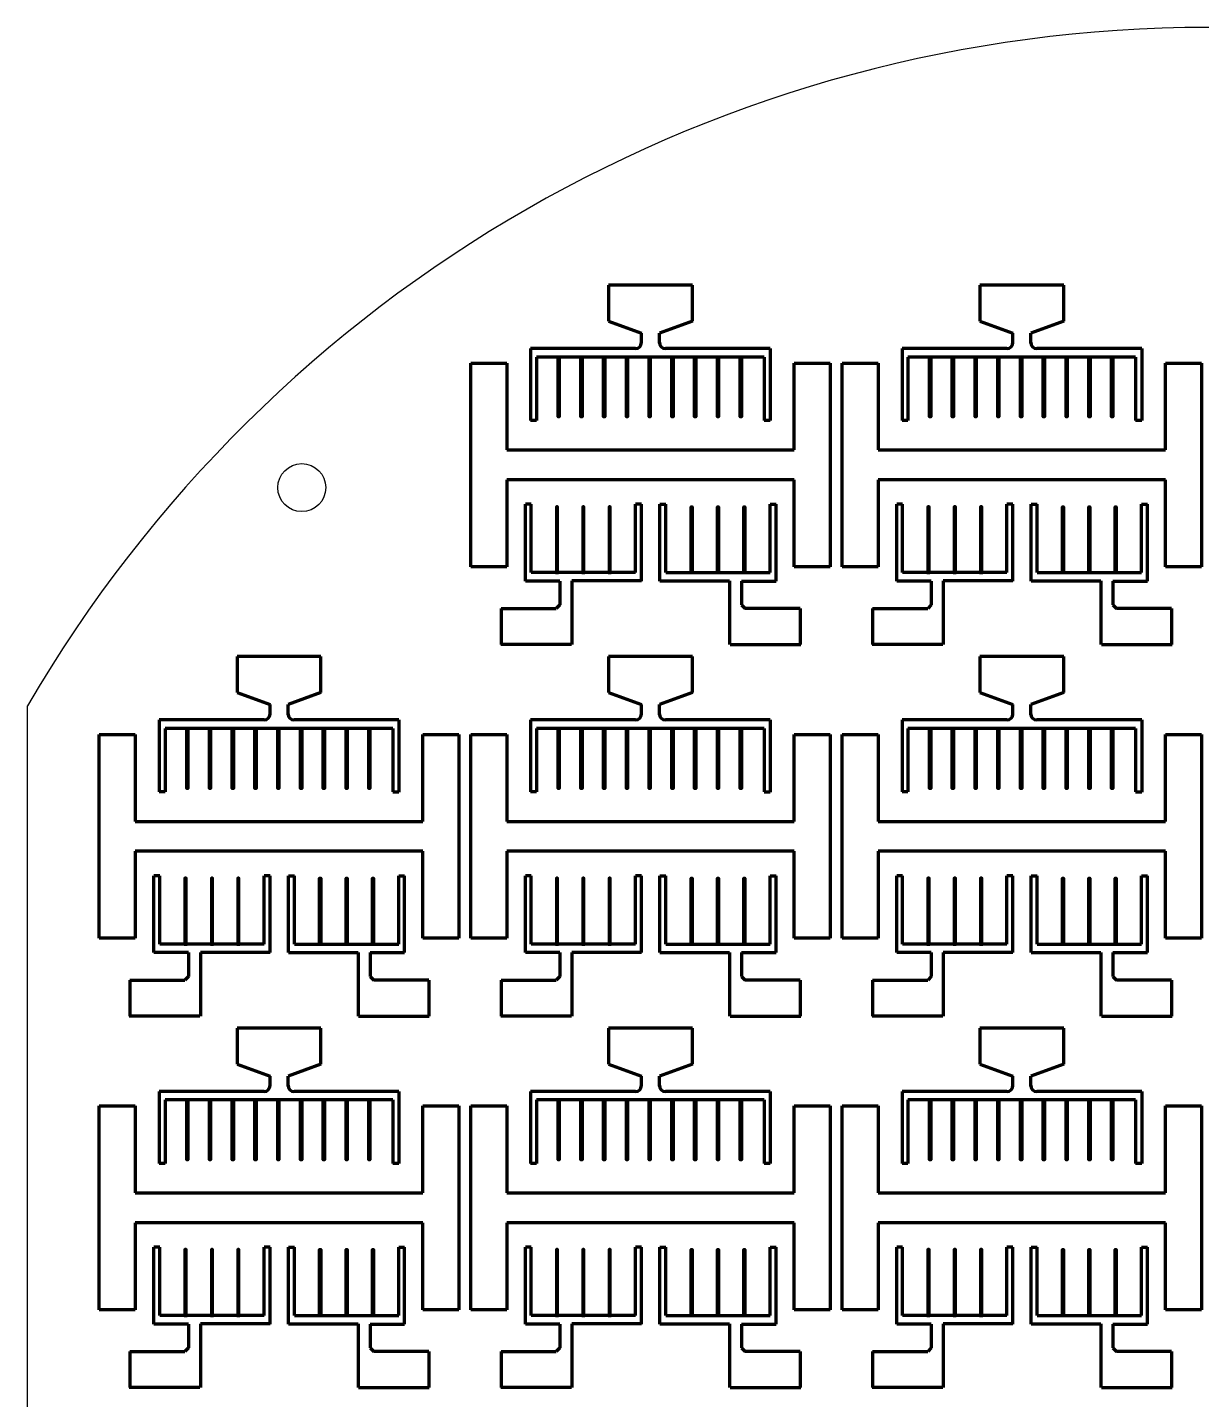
# Model space of a CAD drawing. Header units: millimetres. Extents: x 2372 to 2569, y 1689 to 1917.
# Drawn here: x 2372.4 to 2470.4, y 1802.8 to 1917.3 of the extents above; entities that cross this region are included whole.
import ezdxf

# ---------------------------------------------------------------- set-up
doc = ezdxf.new("R2010")
doc.units = ezdxf.units.MM
doc.layers.add('mask_hole', color=100, linetype='Continuous')
doc.layers.add('mask_outline', color=10, linetype='Continuous')
doc.layers.add('mask_stencil', color=30, linetype='Continuous', lineweight=70)

msp = doc.modelspace()

# ---------------------------------------------------------------- linework, layer by layer
at = {"layer": 'mask_hole'}
msp.add_circle((2395.34, 1878.88), 2, dxfattribs=at)
at = {"layer": 'mask_outline'}
msp.add_line((2372.44, 1745.88), (2372.44, 1860.68), dxfattribs=at)
msp.add_arc((2470.94, 1803.28), 114, 30.2232, 149.7686, dxfattribs=at)
at = {"layer": 'mask_stencil'}
for p, q in [((2427.94, 1895.78), (2420.94, 1895.78)), ((2420.94, 1895.78), (2420.94, 1892.78)), ((2427.94, 1892.78), (2427.94, 1895.78)), ((2458.94, 1895.78), (2451.94, 1895.78)), ((2451.94, 1895.78), (2451.94, 1892.78)), ((2458.94, 1892.78), (2458.94, 1895.78)), ((2420.94, 1892.78), (2423.69, 1891.78)), ((2427.94, 1892.78), (2425.19, 1891.78)), ((2451.94, 1892.78), (2454.69, 1891.78)), ((2458.94, 1892.78), (2456.19, 1891.78)), ((2423.69, 1890.94), (2423.69, 1891.78)), ((2425.19, 1890.93), (2425.19, 1891.78)), ((2454.69, 1890.94), (2454.69, 1891.78)), ((2456.19, 1890.93), (2456.19, 1891.78)), ((2423.19, 1890.49), (2414.44, 1890.49)), ((2414.44, 1890.49), (2414.44, 1884.49)), ((2434.44, 1890.49), (2425.69, 1890.49)), ((2434.44, 1890.49), (2434.44, 1884.48)), ((2454.19, 1890.49), (2445.44, 1890.49)), ((2445.44, 1890.49), (2445.44, 1884.49)), ((2465.44, 1890.49), (2456.69, 1890.49)), ((2465.44, 1890.49), (2465.44, 1884.48)), ((2409.44, 1889.28), (2412.44, 1889.28)), ((2409.44, 1872.28), (2409.44, 1889.28)), ((2412.44, 1889.28), (2412.44, 1882.03)), ((2433.93, 1889.78), (2414.93, 1889.78)), ((2414.93, 1889.78), (2414.93, 1884.49)), ((2433.93, 1889.78), (2433.93, 1884.49)), ((2436.44, 1882.03), (2436.44, 1889.28)), ((2436.44, 1889.28), (2439.44, 1889.28)), ((2439.44, 1889.28), (2439.44, 1872.28)), ((2440.44, 1889.28), (2443.44, 1889.28)), ((2440.44, 1872.28), (2440.44, 1889.28)), ((2443.44, 1889.28), (2443.44, 1882.03)), ((2464.93, 1889.78), (2445.93, 1889.78)), ((2445.93, 1889.78), (2445.93, 1884.49)), ((2464.93, 1889.78), (2464.93, 1884.49)), ((2467.44, 1882.03), (2467.44, 1889.28)), ((2467.44, 1889.28), (2470.44, 1889.28)), ((2470.44, 1889.28), (2470.44, 1872.28)), ((2414.93, 1884.49), (2414.44, 1884.49)), ((2434.44, 1884.48), (2433.93, 1884.48)), ((2445.93, 1884.49), (2445.44, 1884.49)), ((2465.44, 1884.48), (2464.93, 1884.48)), ((2412.44, 1882.03), (2436.44, 1882.03)), ((2443.44, 1882.03), (2467.44, 1882.03)), ((2436.44, 1879.53), (2412.44, 1879.53)), ((2412.44, 1879.53), (2412.44, 1872.28)), ((2436.44, 1872.28), (2436.44, 1879.53)), ((2467.44, 1879.53), (2443.44, 1879.53)), ((2443.44, 1879.53), (2443.44, 1872.28)), ((2467.44, 1872.28), (2467.44, 1879.53)), ((2414, 1871.08), (2414, 1877.49)), ((2414.49, 1877.49), (2414, 1877.49)), ((2414.49, 1871.79), (2414.49, 1877.49)), ((2423.19, 1871.79), (2423.19, 1877.49)), ((2423.69, 1877.49), (2423.19, 1877.49)), ((2423.69, 1871.08), (2423.69, 1877.49)), ((2425.23, 1871.08), (2425.23, 1877.49)), ((2425.23, 1877.49), (2425.73, 1877.49)), ((2425.73, 1871.79), (2425.73, 1877.49)), ((2434.43, 1871.79), (2434.43, 1877.49)), ((2434.43, 1877.49), (2434.92, 1877.49)), ((2434.92, 1871.08), (2434.92, 1877.49)), ((2445, 1871.08), (2445, 1877.49)), ((2445.49, 1877.49), (2445, 1877.49)), ((2445.49, 1871.79), (2445.49, 1877.49)), ((2454.19, 1871.79), (2454.19, 1877.49)), ((2454.69, 1877.49), (2454.19, 1877.49)), ((2454.69, 1871.08), (2454.69, 1877.49)), ((2456.23, 1871.08), (2456.23, 1877.49)), ((2456.23, 1877.49), (2456.73, 1877.49)), ((2456.73, 1871.79), (2456.73, 1877.49)), ((2465.43, 1871.79), (2465.43, 1877.49)), ((2465.43, 1877.49), (2465.92, 1877.49)), ((2465.92, 1871.08), (2465.92, 1877.49)), ((2412.44, 1872.28), (2409.44, 1872.28)), ((2439.44, 1872.28), (2436.44, 1872.28)), ((2443.44, 1872.28), (2440.44, 1872.28)), ((2470.44, 1872.28), (2467.44, 1872.28)), ((2416.88, 1871.08), (2414, 1871.08)), ((2423.19, 1871.79), (2414.49, 1871.79)), ((2416.88, 1871.08), (2416.88, 1869.09)), ((2417.88, 1871.09), (2417.88, 1865.78)), ((2423.69, 1871.09), (2417.88, 1871.09)), ((2425.23, 1871.09), (2431.04, 1871.09)), ((2425.73, 1871.79), (2434.43, 1871.79)), ((2431.04, 1871.09), (2431.04, 1865.78)), ((2432.04, 1871.08), (2432.04, 1869.09)), ((2432.04, 1871.08), (2434.92, 1871.08)), ((2447.88, 1871.08), (2445, 1871.08)), ((2454.19, 1871.79), (2445.49, 1871.79)), ((2447.88, 1871.08), (2447.88, 1869.09)), ((2448.88, 1871.09), (2448.88, 1865.78)), ((2454.69, 1871.09), (2448.88, 1871.09)), ((2456.23, 1871.09), (2462.04, 1871.09)), ((2456.73, 1871.79), (2465.43, 1871.79)), ((2462.04, 1871.09), (2462.04, 1865.78)), ((2463.04, 1871.08), (2463.04, 1869.09)), ((2463.04, 1871.08), (2465.92, 1871.08)), ((2411.98, 1868.78), (2411.98, 1865.78)), ((2411.98, 1868.78), (2416.58, 1868.78)), ((2416.88, 1869.09), (2416.58, 1868.78)), ((2432.04, 1869.09), (2432.34, 1868.78)), ((2436.94, 1868.78), (2432.34, 1868.78)), ((2436.94, 1868.78), (2436.94, 1865.78)), ((2442.98, 1868.78), (2442.98, 1865.78)), ((2442.98, 1868.78), (2447.58, 1868.78)), ((2447.88, 1869.09), (2447.58, 1868.78)), ((2463.04, 1869.09), (2463.34, 1868.78)), ((2467.94, 1868.78), (2463.34, 1868.78)), ((2467.94, 1868.78), (2467.94, 1865.78)), ((2417.84, 1865.78), (2411.94, 1865.78)), ((2431.08, 1865.78), (2436.98, 1865.78)), ((2448.84, 1865.78), (2442.94, 1865.78)), ((2462.08, 1865.78), (2467.98, 1865.78)), ((2396.94, 1864.78), (2389.94, 1864.78)), ((2389.94, 1864.78), (2389.94, 1861.78)), ((2396.94, 1861.78), (2396.94, 1864.78)), ((2427.94, 1864.78), (2420.94, 1864.78)), ((2420.94, 1864.78), (2420.94, 1861.78)), ((2427.94, 1861.78), (2427.94, 1864.78)), ((2458.94, 1864.78), (2451.94, 1864.78)), ((2451.94, 1864.78), (2451.94, 1861.78)), ((2458.94, 1861.78), (2458.94, 1864.78)), ((2389.94, 1861.78), (2392.69, 1860.78)), ((2396.94, 1861.78), (2394.19, 1860.78)), ((2420.94, 1861.78), (2423.69, 1860.78)), ((2427.94, 1861.78), (2425.19, 1860.78)), ((2451.94, 1861.78), (2454.69, 1860.78)), ((2458.94, 1861.78), (2456.19, 1860.78)), ((2392.69, 1859.94), (2392.69, 1860.78)), ((2394.19, 1859.93), (2394.19, 1860.78)), ((2423.69, 1859.94), (2423.69, 1860.78)), ((2425.19, 1859.93), (2425.19, 1860.78)), ((2454.69, 1859.94), (2454.69, 1860.78)), ((2456.19, 1859.93), (2456.19, 1860.78)), ((2392.19, 1859.49), (2383.44, 1859.49)), ((2383.44, 1859.49), (2383.44, 1853.49)), ((2403.44, 1859.49), (2394.69, 1859.49)), ((2403.44, 1859.49), (2403.44, 1853.48)), ((2423.19, 1859.49), (2414.44, 1859.49)), ((2414.44, 1859.49), (2414.44, 1853.49)), ((2434.44, 1859.49), (2425.69, 1859.49)), ((2434.44, 1859.49), (2434.44, 1853.48)), ((2454.19, 1859.49), (2445.44, 1859.49)), ((2445.44, 1859.49), (2445.44, 1853.49)), ((2465.44, 1859.49), (2456.69, 1859.49)), ((2465.44, 1859.49), (2465.44, 1853.48)), ((2402.93, 1858.78), (2383.93, 1858.78)), ((2383.93, 1858.78), (2383.93, 1853.49)), ((2402.93, 1858.78), (2402.93, 1853.49)), ((2433.93, 1858.78), (2414.93, 1858.78)), ((2414.93, 1858.78), (2414.93, 1853.49)), ((2433.93, 1858.78), (2433.93, 1853.49)), ((2464.93, 1858.78), (2445.93, 1858.78)), ((2445.93, 1858.78), (2445.93, 1853.49)), ((2464.93, 1858.78), (2464.93, 1853.49)), ((2378.44, 1858.28), (2381.44, 1858.28)), ((2378.44, 1841.28), (2378.44, 1858.28)), ((2381.44, 1858.28), (2381.44, 1851.03)), ((2405.44, 1851.03), (2405.44, 1858.28)), ((2405.44, 1858.28), (2408.44, 1858.28)), ((2408.44, 1858.28), (2408.44, 1841.28)), ((2409.44, 1858.28), (2412.44, 1858.28)), ((2409.44, 1841.28), (2409.44, 1858.28)), ((2412.44, 1858.28), (2412.44, 1851.03)), ((2436.44, 1851.03), (2436.44, 1858.28)), ((2436.44, 1858.28), (2439.44, 1858.28)), ((2439.44, 1858.28), (2439.44, 1841.28)), ((2440.44, 1858.28), (2443.44, 1858.28)), ((2440.44, 1841.28), (2440.44, 1858.28)), ((2443.44, 1858.28), (2443.44, 1851.03)), ((2467.44, 1851.03), (2467.44, 1858.28)), ((2467.44, 1858.28), (2470.44, 1858.28)), ((2470.44, 1858.28), (2470.44, 1841.28)), ((2383.93, 1853.49), (2383.44, 1853.49)), ((2403.44, 1853.48), (2402.93, 1853.48)), ((2414.93, 1853.49), (2414.44, 1853.49)), ((2434.44, 1853.48), (2433.93, 1853.48)), ((2445.93, 1853.49), (2445.44, 1853.49)), ((2465.44, 1853.48), (2464.93, 1853.48)), ((2381.44, 1851.03), (2405.44, 1851.03)), ((2412.44, 1851.03), (2436.44, 1851.03)), ((2443.44, 1851.03), (2467.44, 1851.03)), ((2405.44, 1848.53), (2381.44, 1848.53)), ((2381.44, 1848.53), (2381.44, 1841.28)), ((2405.44, 1841.28), (2405.44, 1848.53)), ((2436.44, 1848.53), (2412.44, 1848.53)), ((2412.44, 1848.53), (2412.44, 1841.28)), ((2436.44, 1841.28), (2436.44, 1848.53)), ((2467.44, 1848.53), (2443.44, 1848.53)), ((2443.44, 1848.53), (2443.44, 1841.28)), ((2467.44, 1841.28), (2467.44, 1848.53)), ((2383, 1840.08), (2383, 1846.49)), ((2383.49, 1846.49), (2383, 1846.49)), ((2383.49, 1840.79), (2383.49, 1846.49)), ((2392.19, 1840.79), (2392.19, 1846.49)), ((2392.69, 1846.49), (2392.19, 1846.49)), ((2392.69, 1840.08), (2392.69, 1846.49)), ((2394.23, 1840.08), (2394.23, 1846.49)), ((2394.23, 1846.49), (2394.73, 1846.49)), ((2394.73, 1840.79), (2394.73, 1846.49)), ((2403.43, 1840.79), (2403.43, 1846.49)), ((2403.43, 1846.49), (2403.92, 1846.49)), ((2403.92, 1840.08), (2403.92, 1846.49)), ((2414, 1840.08), (2414, 1846.49)), ((2414.49, 1846.49), (2414, 1846.49)), ((2414.49, 1840.79), (2414.49, 1846.49)), ((2423.19, 1840.79), (2423.19, 1846.49)), ((2423.69, 1846.49), (2423.19, 1846.49)), ((2423.69, 1840.08), (2423.69, 1846.49)), ((2425.23, 1840.08), (2425.23, 1846.49)), ((2425.23, 1846.49), (2425.73, 1846.49)), ((2425.73, 1840.79), (2425.73, 1846.49)), ((2434.43, 1840.79), (2434.43, 1846.49)), ((2434.43, 1846.49), (2434.92, 1846.49)), ((2434.92, 1840.08), (2434.92, 1846.49)), ((2445, 1840.08), (2445, 1846.49)), ((2445.49, 1846.49), (2445, 1846.49)), ((2445.49, 1840.79), (2445.49, 1846.49)), ((2454.19, 1840.79), (2454.19, 1846.49)), ((2454.69, 1846.49), (2454.19, 1846.49)), ((2454.69, 1840.08), (2454.69, 1846.49)), ((2456.23, 1840.08), (2456.23, 1846.49)), ((2456.23, 1846.49), (2456.73, 1846.49)), ((2456.73, 1840.79), (2456.73, 1846.49)), ((2465.43, 1840.79), (2465.43, 1846.49)), ((2465.43, 1846.49), (2465.92, 1846.49)), ((2465.92, 1840.08), (2465.92, 1846.49)), ((2381.44, 1841.28), (2378.44, 1841.28)), ((2408.44, 1841.28), (2405.44, 1841.28)), ((2412.44, 1841.28), (2409.44, 1841.28)), ((2439.44, 1841.28), (2436.44, 1841.28)), ((2443.44, 1841.28), (2440.44, 1841.28)), ((2470.44, 1841.28), (2467.44, 1841.28)), ((2385.88, 1840.08), (2383, 1840.08)), ((2392.19, 1840.79), (2383.49, 1840.79)), ((2385.88, 1840.08), (2385.88, 1838.09)), ((2386.88, 1840.09), (2386.88, 1834.78)), ((2392.69, 1840.09), (2386.88, 1840.09)), ((2394.23, 1840.09), (2400.04, 1840.09)), ((2394.73, 1840.79), (2403.43, 1840.79)), ((2400.04, 1840.09), (2400.04, 1834.78)), ((2401.04, 1840.08), (2401.04, 1838.09)), ((2401.04, 1840.08), (2403.92, 1840.08)), ((2416.88, 1840.08), (2414, 1840.08)), ((2423.19, 1840.79), (2414.49, 1840.79)), ((2416.88, 1840.08), (2416.88, 1838.09)), ((2417.88, 1840.09), (2417.88, 1834.78)), ((2423.69, 1840.09), (2417.88, 1840.09)), ((2425.23, 1840.09), (2431.04, 1840.09)), ((2425.73, 1840.79), (2434.43, 1840.79)), ((2431.04, 1840.09), (2431.04, 1834.78)), ((2432.04, 1840.08), (2432.04, 1838.09)), ((2432.04, 1840.08), (2434.92, 1840.08)), ((2447.88, 1840.08), (2445, 1840.08)), ((2454.19, 1840.79), (2445.49, 1840.79)), ((2447.88, 1840.08), (2447.88, 1838.09)), ((2448.88, 1840.09), (2448.88, 1834.78)), ((2454.69, 1840.09), (2448.88, 1840.09)), ((2456.23, 1840.09), (2462.04, 1840.09)), ((2456.73, 1840.79), (2465.43, 1840.79)), ((2462.04, 1840.09), (2462.04, 1834.78)), ((2463.04, 1840.08), (2463.04, 1838.09)), ((2463.04, 1840.08), (2465.92, 1840.08)), ((2380.98, 1837.78), (2380.98, 1834.78)), ((2380.98, 1837.78), (2385.58, 1837.78)), ((2385.88, 1838.09), (2385.58, 1837.78)), ((2401.04, 1838.09), (2401.34, 1837.78)), ((2405.94, 1837.78), (2401.34, 1837.78)), ((2405.94, 1837.78), (2405.94, 1834.78)), ((2411.98, 1837.78), (2411.98, 1834.78)), ((2411.98, 1837.78), (2416.58, 1837.78)), ((2416.88, 1838.09), (2416.58, 1837.78)), ((2432.04, 1838.09), (2432.34, 1837.78)), ((2436.94, 1837.78), (2432.34, 1837.78)), ((2436.94, 1837.78), (2436.94, 1834.78)), ((2442.98, 1837.78), (2442.98, 1834.78)), ((2442.98, 1837.78), (2447.58, 1837.78)), ((2447.88, 1838.09), (2447.58, 1837.78)), ((2463.04, 1838.09), (2463.34, 1837.78)), ((2467.94, 1837.78), (2463.34, 1837.78)), ((2467.94, 1837.78), (2467.94, 1834.78)), ((2386.84, 1834.78), (2380.94, 1834.78)), ((2400.08, 1834.78), (2405.98, 1834.78)), ((2417.84, 1834.78), (2411.94, 1834.78)), ((2431.08, 1834.78), (2436.98, 1834.78)), ((2448.84, 1834.78), (2442.94, 1834.78)), ((2462.08, 1834.78), (2467.98, 1834.78)), ((2396.94, 1833.78), (2389.94, 1833.78)), ((2389.94, 1833.78), (2389.94, 1830.78)), ((2396.94, 1830.78), (2396.94, 1833.78)), ((2427.94, 1833.78), (2420.94, 1833.78)), ((2420.94, 1833.78), (2420.94, 1830.78)), ((2427.94, 1830.78), (2427.94, 1833.78)), ((2458.94, 1833.78), (2451.94, 1833.78)), ((2451.94, 1833.78), (2451.94, 1830.78)), ((2458.94, 1830.78), (2458.94, 1833.78)), ((2389.94, 1830.78), (2392.69, 1829.78)), ((2392.69, 1828.94), (2392.69, 1829.78)), ((2396.94, 1830.78), (2394.19, 1829.78)), ((2394.19, 1828.93), (2394.19, 1829.78)), ((2420.94, 1830.78), (2423.69, 1829.78)), ((2423.69, 1828.94), (2423.69, 1829.78)), ((2427.94, 1830.78), (2425.19, 1829.78)), ((2425.19, 1828.93), (2425.19, 1829.78)), ((2451.94, 1830.78), (2454.69, 1829.78)), ((2454.69, 1828.94), (2454.69, 1829.78)), ((2458.94, 1830.78), (2456.19, 1829.78)), ((2456.19, 1828.93), (2456.19, 1829.78)), ((2392.19, 1828.49), (2383.44, 1828.49)), ((2383.44, 1828.49), (2383.44, 1822.49)), ((2402.93, 1827.78), (2383.93, 1827.78)), ((2383.93, 1827.78), (2383.93, 1822.49)), ((2403.44, 1828.49), (2394.69, 1828.49)), ((2402.93, 1827.78), (2402.93, 1822.49)), ((2403.44, 1828.49), (2403.44, 1822.48)), ((2423.19, 1828.49), (2414.44, 1828.49)), ((2414.44, 1828.49), (2414.44, 1822.49)), ((2433.93, 1827.78), (2414.93, 1827.78)), ((2414.93, 1827.78), (2414.93, 1822.49)), ((2434.44, 1828.49), (2425.69, 1828.49)), ((2433.93, 1827.78), (2433.93, 1822.49)), ((2434.44, 1828.49), (2434.44, 1822.48)), ((2454.19, 1828.49), (2445.44, 1828.49)), ((2445.44, 1828.49), (2445.44, 1822.49)), ((2464.93, 1827.78), (2445.93, 1827.78)), ((2445.93, 1827.78), (2445.93, 1822.49)), ((2465.44, 1828.49), (2456.69, 1828.49)), ((2464.93, 1827.78), (2464.93, 1822.49)), ((2465.44, 1828.49), (2465.44, 1822.48)), ((2378.44, 1827.28), (2381.44, 1827.28)), ((2378.44, 1810.28), (2378.44, 1827.28)), ((2381.44, 1827.28), (2381.44, 1820.03)), ((2405.44, 1820.03), (2405.44, 1827.28)), ((2405.44, 1827.28), (2408.44, 1827.28)), ((2408.44, 1827.28), (2408.44, 1810.28)), ((2409.44, 1827.28), (2412.44, 1827.28)), ((2409.44, 1810.28), (2409.44, 1827.28)), ((2412.44, 1827.28), (2412.44, 1820.03)), ((2436.44, 1820.03), (2436.44, 1827.28)), ((2436.44, 1827.28), (2439.44, 1827.28)), ((2439.44, 1827.28), (2439.44, 1810.28)), ((2440.44, 1827.28), (2443.44, 1827.28)), ((2440.44, 1810.28), (2440.44, 1827.28)), ((2443.44, 1827.28), (2443.44, 1820.03)), ((2467.44, 1820.03), (2467.44, 1827.28)), ((2467.44, 1827.28), (2470.44, 1827.28)), ((2470.44, 1827.28), (2470.44, 1810.28)), ((2383.93, 1822.49), (2383.44, 1822.49)), ((2403.44, 1822.48), (2402.93, 1822.48)), ((2414.93, 1822.49), (2414.44, 1822.49)), ((2434.44, 1822.48), (2433.93, 1822.48)), ((2445.93, 1822.49), (2445.44, 1822.49)), ((2465.44, 1822.48), (2464.93, 1822.48)), ((2381.44, 1820.03), (2405.44, 1820.03)), ((2412.44, 1820.03), (2436.44, 1820.03)), ((2443.44, 1820.03), (2467.44, 1820.03)), ((2405.44, 1817.53), (2381.44, 1817.53)), ((2381.44, 1817.53), (2381.44, 1810.28)), ((2405.44, 1810.28), (2405.44, 1817.53)), ((2436.44, 1817.53), (2412.44, 1817.53)), ((2412.44, 1817.53), (2412.44, 1810.28)), ((2436.44, 1810.28), (2436.44, 1817.53)), ((2467.44, 1817.53), (2443.44, 1817.53)), ((2443.44, 1817.53), (2443.44, 1810.28)), ((2467.44, 1810.28), (2467.44, 1817.53)), ((2383, 1809.08), (2383, 1815.49)), ((2383.49, 1815.49), (2383, 1815.49)), ((2383.49, 1809.79), (2383.49, 1815.49)), ((2392.19, 1809.79), (2392.19, 1815.49)), ((2392.69, 1815.49), (2392.19, 1815.49)), ((2392.69, 1809.08), (2392.69, 1815.49)), ((2394.23, 1809.08), (2394.23, 1815.49)), ((2394.23, 1815.49), (2394.73, 1815.49)), ((2394.73, 1809.79), (2394.73, 1815.49)), ((2403.43, 1809.79), (2403.43, 1815.49)), ((2403.43, 1815.49), (2403.92, 1815.49)), ((2403.92, 1809.08), (2403.92, 1815.49)), ((2414, 1809.08), (2414, 1815.49)), ((2414.49, 1815.49), (2414, 1815.49)), ((2414.49, 1809.79), (2414.49, 1815.49)), ((2423.19, 1809.79), (2423.19, 1815.49)), ((2423.69, 1815.49), (2423.19, 1815.49)), ((2423.69, 1809.08), (2423.69, 1815.49)), ((2425.23, 1809.08), (2425.23, 1815.49)), ((2425.23, 1815.49), (2425.73, 1815.49)), ((2425.73, 1809.79), (2425.73, 1815.49)), ((2434.43, 1809.79), (2434.43, 1815.49)), ((2434.43, 1815.49), (2434.92, 1815.49)), ((2434.92, 1809.08), (2434.92, 1815.49)), ((2445, 1809.08), (2445, 1815.49)), ((2445.49, 1815.49), (2445, 1815.49)), ((2445.49, 1809.79), (2445.49, 1815.49)), ((2454.19, 1809.79), (2454.19, 1815.49)), ((2454.69, 1815.49), (2454.19, 1815.49)), ((2454.69, 1809.08), (2454.69, 1815.49)), ((2456.23, 1809.08), (2456.23, 1815.49)), ((2456.23, 1815.49), (2456.73, 1815.49)), ((2456.73, 1809.79), (2456.73, 1815.49)), ((2465.43, 1809.79), (2465.43, 1815.49)), ((2465.43, 1815.49), (2465.92, 1815.49)), ((2465.92, 1809.08), (2465.92, 1815.49)), ((2381.44, 1810.28), (2378.44, 1810.28)), ((2408.44, 1810.28), (2405.44, 1810.28)), ((2412.44, 1810.28), (2409.44, 1810.28)), ((2439.44, 1810.28), (2436.44, 1810.28)), ((2443.44, 1810.28), (2440.44, 1810.28)), ((2470.44, 1810.28), (2467.44, 1810.28)), ((2392.19, 1809.79), (2383.49, 1809.79)), ((2394.73, 1809.79), (2403.43, 1809.79)), ((2423.19, 1809.79), (2414.49, 1809.79)), ((2425.73, 1809.79), (2434.43, 1809.79)), ((2454.19, 1809.79), (2445.49, 1809.79)), ((2456.73, 1809.79), (2465.43, 1809.79)), ((2385.88, 1809.08), (2383, 1809.08)), ((2385.88, 1809.08), (2385.88, 1807.09)), ((2386.88, 1809.09), (2386.88, 1803.78)), ((2392.69, 1809.09), (2386.88, 1809.09)), ((2394.23, 1809.09), (2400.04, 1809.09)), ((2400.04, 1809.09), (2400.04, 1803.78)), ((2401.04, 1809.08), (2401.04, 1807.09)), ((2401.04, 1809.08), (2403.92, 1809.08)), ((2416.88, 1809.08), (2414, 1809.08)), ((2416.88, 1809.08), (2416.88, 1807.09)), ((2417.88, 1809.09), (2417.88, 1803.78)), ((2423.69, 1809.09), (2417.88, 1809.09)), ((2425.23, 1809.09), (2431.04, 1809.09)), ((2431.04, 1809.09), (2431.04, 1803.78)), ((2432.04, 1809.08), (2432.04, 1807.09)), ((2432.04, 1809.08), (2434.92, 1809.08)), ((2447.88, 1809.08), (2445, 1809.08)), ((2447.88, 1809.08), (2447.88, 1807.09)), ((2448.88, 1809.09), (2448.88, 1803.78)), ((2454.69, 1809.09), (2448.88, 1809.09)), ((2456.23, 1809.09), (2462.04, 1809.09)), ((2462.04, 1809.09), (2462.04, 1803.78)), ((2463.04, 1809.08), (2463.04, 1807.09)), ((2463.04, 1809.08), (2465.92, 1809.08)), ((2385.88, 1807.09), (2385.58, 1806.78)), ((2401.04, 1807.09), (2401.34, 1806.78)), ((2416.88, 1807.09), (2416.58, 1806.78)), ((2432.04, 1807.09), (2432.34, 1806.78)), ((2447.88, 1807.09), (2447.58, 1806.78)), ((2463.04, 1807.09), (2463.34, 1806.78)), ((2380.98, 1806.78), (2380.98, 1803.78)), ((2380.98, 1806.78), (2385.58, 1806.78)), ((2405.94, 1806.78), (2401.34, 1806.78)), ((2405.94, 1806.78), (2405.94, 1803.78)), ((2411.98, 1806.78), (2411.98, 1803.78)), ((2411.98, 1806.78), (2416.58, 1806.78)), ((2436.94, 1806.78), (2432.34, 1806.78)), ((2436.94, 1806.78), (2436.94, 1803.78)), ((2442.98, 1806.78), (2442.98, 1803.78)), ((2442.98, 1806.78), (2447.58, 1806.78)), ((2467.94, 1806.78), (2463.34, 1806.78)), ((2467.94, 1806.78), (2467.94, 1803.78)), ((2386.84, 1803.78), (2380.94, 1803.78)), ((2400.08, 1803.78), (2405.98, 1803.78)), ((2417.84, 1803.78), (2411.94, 1803.78)), ((2431.08, 1803.78), (2436.98, 1803.78)), ((2448.84, 1803.78), (2442.94, 1803.78)), ((2462.08, 1803.78), (2467.98, 1803.78))]:
    msp.add_line(p, q, dxfattribs=at)
for points in [[(2416.65, 1889.78), (2416.9, 1889.78), (2416.83, 1889.7), (2416.83, 1884.78), (2416.73, 1884.78), (2416.73, 1889.7), (2416.65, 1889.78)], [(2418.55, 1889.78), (2418.8, 1889.78), (2418.73, 1889.7), (2418.73, 1884.78), (2418.63, 1884.78), (2418.63, 1889.7), (2418.55, 1889.78)], [(2420.45, 1889.78), (2420.7, 1889.78), (2420.63, 1889.7), (2420.63, 1884.78), (2420.53, 1884.78), (2420.53, 1889.7), (2420.45, 1889.78)], [(2422.35, 1889.78), (2422.6, 1889.78), (2422.53, 1889.7), (2422.53, 1884.78), (2422.43, 1884.78), (2422.43, 1889.7), (2422.35, 1889.78)], [(2424.25, 1889.78), (2424.5, 1889.78), (2424.43, 1889.7), (2424.43, 1884.78), (2424.33, 1884.78), (2424.33, 1889.7), (2424.25, 1889.78)], [(2426.15, 1889.78), (2426.4, 1889.78), (2426.33, 1889.7), (2426.33, 1884.78), (2426.23, 1884.78), (2426.23, 1889.7), (2426.15, 1889.78)], [(2428.05, 1889.78), (2428.3, 1889.78), (2428.23, 1889.7), (2428.23, 1884.78), (2428.13, 1884.78), (2428.13, 1889.7), (2428.05, 1889.78)], [(2429.95, 1889.78), (2430.2, 1889.78), (2430.13, 1889.7), (2430.13, 1884.78), (2430.03, 1884.78), (2430.03, 1889.7), (2429.95, 1889.78)], [(2431.85, 1889.78), (2432.1, 1889.78), (2432.03, 1889.7), (2432.03, 1884.78), (2431.93, 1884.78), (2431.93, 1889.7), (2431.85, 1889.78)], [(2447.65, 1889.78), (2447.9, 1889.78), (2447.83, 1889.7), (2447.83, 1884.78), (2447.73, 1884.78), (2447.73, 1889.7), (2447.65, 1889.78)], [(2449.55, 1889.78), (2449.8, 1889.78), (2449.73, 1889.7), (2449.73, 1884.78), (2449.63, 1884.78), (2449.63, 1889.7), (2449.55, 1889.78)], [(2451.45, 1889.78), (2451.7, 1889.78), (2451.63, 1889.7), (2451.63, 1884.78), (2451.53, 1884.78), (2451.53, 1889.7), (2451.45, 1889.78)], [(2453.35, 1889.78), (2453.6, 1889.78), (2453.53, 1889.7), (2453.53, 1884.78), (2453.43, 1884.78), (2453.43, 1889.7), (2453.35, 1889.78)], [(2455.25, 1889.78), (2455.5, 1889.78), (2455.43, 1889.7), (2455.43, 1884.78), (2455.33, 1884.78), (2455.33, 1889.7), (2455.25, 1889.78)], [(2457.15, 1889.78), (2457.4, 1889.78), (2457.33, 1889.7), (2457.33, 1884.78), (2457.23, 1884.78), (2457.23, 1889.7), (2457.15, 1889.78)], [(2459.05, 1889.78), (2459.3, 1889.78), (2459.23, 1889.7), (2459.23, 1884.78), (2459.13, 1884.78), (2459.13, 1889.7), (2459.05, 1889.78)], [(2460.95, 1889.78), (2461.2, 1889.78), (2461.13, 1889.7), (2461.13, 1884.78), (2461.03, 1884.78), (2461.03, 1889.7), (2460.95, 1889.78)], [(2462.85, 1889.78), (2463.1, 1889.78), (2463.03, 1889.7), (2463.03, 1884.78), (2462.93, 1884.78), (2462.93, 1889.7), (2462.85, 1889.78)], [(2416.51, 1871.79), (2416.77, 1871.79), (2416.69, 1871.88), (2416.69, 1877.29), (2416.59, 1877.29), (2416.59, 1871.88), (2416.51, 1871.79)], [(2418.71, 1871.79), (2418.97, 1871.79), (2418.89, 1871.88), (2418.89, 1877.29), (2418.79, 1877.29), (2418.79, 1871.88), (2418.71, 1871.79)], [(2420.91, 1871.79), (2421.17, 1871.79), (2421.09, 1871.88), (2421.09, 1877.29), (2420.99, 1877.29), (2420.99, 1871.88), (2420.91, 1871.79)], [(2428, 1871.79), (2427.75, 1871.79), (2427.83, 1871.88), (2427.83, 1877.29), (2427.92, 1877.29), (2427.92, 1871.88), (2428, 1871.79)], [(2430.2, 1871.79), (2429.95, 1871.79), (2430.03, 1871.88), (2430.03, 1877.29), (2430.12, 1877.29), (2430.12, 1871.88), (2430.2, 1871.79)], [(2432.4, 1871.79), (2432.15, 1871.79), (2432.23, 1871.88), (2432.23, 1877.29), (2432.32, 1877.29), (2432.32, 1871.88), (2432.4, 1871.79)], [(2447.51, 1871.79), (2447.77, 1871.79), (2447.69, 1871.88), (2447.69, 1877.29), (2447.59, 1877.29), (2447.59, 1871.88), (2447.51, 1871.79)], [(2449.71, 1871.79), (2449.97, 1871.79), (2449.89, 1871.88), (2449.89, 1877.29), (2449.79, 1877.29), (2449.79, 1871.88), (2449.71, 1871.79)], [(2451.91, 1871.79), (2452.17, 1871.79), (2452.09, 1871.88), (2452.09, 1877.29), (2451.99, 1877.29), (2451.99, 1871.88), (2451.91, 1871.79)], [(2459, 1871.79), (2458.75, 1871.79), (2458.83, 1871.88), (2458.83, 1877.29), (2458.92, 1877.29), (2458.92, 1871.88), (2459, 1871.79)], [(2461.2, 1871.79), (2460.95, 1871.79), (2461.03, 1871.88), (2461.03, 1877.29), (2461.12, 1877.29), (2461.12, 1871.88), (2461.2, 1871.79)], [(2463.4, 1871.79), (2463.15, 1871.79), (2463.23, 1871.88), (2463.23, 1877.29), (2463.32, 1877.29), (2463.32, 1871.88), (2463.4, 1871.79)], [(2385.65, 1858.78), (2385.9, 1858.78), (2385.83, 1858.7), (2385.83, 1853.78), (2385.73, 1853.78), (2385.73, 1858.7), (2385.65, 1858.78)], [(2387.55, 1858.78), (2387.8, 1858.78), (2387.73, 1858.7), (2387.73, 1853.78), (2387.63, 1853.78), (2387.63, 1858.7), (2387.55, 1858.78)], [(2389.45, 1858.78), (2389.7, 1858.78), (2389.63, 1858.7), (2389.63, 1853.78), (2389.53, 1853.78), (2389.53, 1858.7), (2389.45, 1858.78)], [(2391.35, 1858.78), (2391.6, 1858.78), (2391.53, 1858.7), (2391.53, 1853.78), (2391.43, 1853.78), (2391.43, 1858.7), (2391.35, 1858.78)], [(2393.25, 1858.78), (2393.5, 1858.78), (2393.43, 1858.7), (2393.43, 1853.78), (2393.33, 1853.78), (2393.33, 1858.7), (2393.25, 1858.78)], [(2395.15, 1858.78), (2395.4, 1858.78), (2395.33, 1858.7), (2395.33, 1853.78), (2395.23, 1853.78), (2395.23, 1858.7), (2395.15, 1858.78)], [(2397.05, 1858.78), (2397.3, 1858.78), (2397.23, 1858.7), (2397.23, 1853.78), (2397.13, 1853.78), (2397.13, 1858.7), (2397.05, 1858.78)], [(2398.95, 1858.78), (2399.2, 1858.78), (2399.13, 1858.7), (2399.13, 1853.78), (2399.03, 1853.78), (2399.03, 1858.7), (2398.95, 1858.78)], [(2400.85, 1858.78), (2401.1, 1858.78), (2401.03, 1858.7), (2401.03, 1853.78), (2400.93, 1853.78), (2400.93, 1858.7), (2400.85, 1858.78)], [(2416.65, 1858.78), (2416.9, 1858.78), (2416.83, 1858.7), (2416.83, 1853.78), (2416.73, 1853.78), (2416.73, 1858.7), (2416.65, 1858.78)], [(2418.55, 1858.78), (2418.8, 1858.78), (2418.73, 1858.7), (2418.73, 1853.78), (2418.63, 1853.78), (2418.63, 1858.7), (2418.55, 1858.78)], [(2420.45, 1858.78), (2420.7, 1858.78), (2420.63, 1858.7), (2420.63, 1853.78), (2420.53, 1853.78), (2420.53, 1858.7), (2420.45, 1858.78)], [(2422.35, 1858.78), (2422.6, 1858.78), (2422.53, 1858.7), (2422.53, 1853.78), (2422.43, 1853.78), (2422.43, 1858.7), (2422.35, 1858.78)], [(2424.25, 1858.78), (2424.5, 1858.78), (2424.43, 1858.7), (2424.43, 1853.78), (2424.33, 1853.78), (2424.33, 1858.7), (2424.25, 1858.78)], [(2426.15, 1858.78), (2426.4, 1858.78), (2426.33, 1858.7), (2426.33, 1853.78), (2426.23, 1853.78), (2426.23, 1858.7), (2426.15, 1858.78)], [(2428.05, 1858.78), (2428.3, 1858.78), (2428.23, 1858.7), (2428.23, 1853.78), (2428.13, 1853.78), (2428.13, 1858.7), (2428.05, 1858.78)], [(2429.95, 1858.78), (2430.2, 1858.78), (2430.13, 1858.7), (2430.13, 1853.78), (2430.03, 1853.78), (2430.03, 1858.7), (2429.95, 1858.78)], [(2431.85, 1858.78), (2432.1, 1858.78), (2432.03, 1858.7), (2432.03, 1853.78), (2431.93, 1853.78), (2431.93, 1858.7), (2431.85, 1858.78)], [(2447.65, 1858.78), (2447.9, 1858.78), (2447.83, 1858.7), (2447.83, 1853.78), (2447.73, 1853.78), (2447.73, 1858.7), (2447.65, 1858.78)], [(2449.55, 1858.78), (2449.8, 1858.78), (2449.73, 1858.7), (2449.73, 1853.78), (2449.63, 1853.78), (2449.63, 1858.7), (2449.55, 1858.78)], [(2451.45, 1858.78), (2451.7, 1858.78), (2451.63, 1858.7), (2451.63, 1853.78), (2451.53, 1853.78), (2451.53, 1858.7), (2451.45, 1858.78)], [(2453.35, 1858.78), (2453.6, 1858.78), (2453.53, 1858.7), (2453.53, 1853.78), (2453.43, 1853.78), (2453.43, 1858.7), (2453.35, 1858.78)], [(2455.25, 1858.78), (2455.5, 1858.78), (2455.43, 1858.7), (2455.43, 1853.78), (2455.33, 1853.78), (2455.33, 1858.7), (2455.25, 1858.78)], [(2457.15, 1858.78), (2457.4, 1858.78), (2457.33, 1858.7), (2457.33, 1853.78), (2457.23, 1853.78), (2457.23, 1858.7), (2457.15, 1858.78)], [(2459.05, 1858.78), (2459.3, 1858.78), (2459.23, 1858.7), (2459.23, 1853.78), (2459.13, 1853.78), (2459.13, 1858.7), (2459.05, 1858.78)], [(2460.95, 1858.78), (2461.2, 1858.78), (2461.13, 1858.7), (2461.13, 1853.78), (2461.03, 1853.78), (2461.03, 1858.7), (2460.95, 1858.78)], [(2462.85, 1858.78), (2463.1, 1858.78), (2463.03, 1858.7), (2463.03, 1853.78), (2462.93, 1853.78), (2462.93, 1858.7), (2462.85, 1858.78)], [(2385.51, 1840.79), (2385.77, 1840.79), (2385.69, 1840.88), (2385.69, 1846.29), (2385.59, 1846.29), (2385.59, 1840.88), (2385.51, 1840.79)], [(2387.71, 1840.79), (2387.97, 1840.79), (2387.89, 1840.88), (2387.89, 1846.29), (2387.79, 1846.29), (2387.79, 1840.88), (2387.71, 1840.79)], [(2389.91, 1840.79), (2390.17, 1840.79), (2390.09, 1840.88), (2390.09, 1846.29), (2389.99, 1846.29), (2389.99, 1840.88), (2389.91, 1840.79)], [(2397, 1840.79), (2396.75, 1840.79), (2396.83, 1840.88), (2396.83, 1846.29), (2396.92, 1846.29), (2396.92, 1840.88), (2397, 1840.79)], [(2399.2, 1840.79), (2398.95, 1840.79), (2399.03, 1840.88), (2399.03, 1846.29), (2399.12, 1846.29), (2399.12, 1840.88), (2399.2, 1840.79)], [(2401.4, 1840.79), (2401.15, 1840.79), (2401.23, 1840.88), (2401.23, 1846.29), (2401.32, 1846.29), (2401.32, 1840.88), (2401.4, 1840.79)], [(2416.51, 1840.79), (2416.77, 1840.79), (2416.69, 1840.88), (2416.69, 1846.29), (2416.59, 1846.29), (2416.59, 1840.88), (2416.51, 1840.79)], [(2418.71, 1840.79), (2418.97, 1840.79), (2418.89, 1840.88), (2418.89, 1846.29), (2418.79, 1846.29), (2418.79, 1840.88), (2418.71, 1840.79)], [(2420.91, 1840.79), (2421.17, 1840.79), (2421.09, 1840.88), (2421.09, 1846.29), (2420.99, 1846.29), (2420.99, 1840.88), (2420.91, 1840.79)], [(2428, 1840.79), (2427.75, 1840.79), (2427.83, 1840.88), (2427.83, 1846.29), (2427.92, 1846.29), (2427.92, 1840.88), (2428, 1840.79)], [(2430.2, 1840.79), (2429.95, 1840.79), (2430.03, 1840.88), (2430.03, 1846.29), (2430.12, 1846.29), (2430.12, 1840.88), (2430.2, 1840.79)], [(2432.4, 1840.79), (2432.15, 1840.79), (2432.23, 1840.88), (2432.23, 1846.29), (2432.32, 1846.29), (2432.32, 1840.88), (2432.4, 1840.79)], [(2447.51, 1840.79), (2447.77, 1840.79), (2447.69, 1840.88), (2447.69, 1846.29), (2447.59, 1846.29), (2447.59, 1840.88), (2447.51, 1840.79)], [(2449.71, 1840.79), (2449.97, 1840.79), (2449.89, 1840.88), (2449.89, 1846.29), (2449.79, 1846.29), (2449.79, 1840.88), (2449.71, 1840.79)], [(2451.91, 1840.79), (2452.17, 1840.79), (2452.09, 1840.88), (2452.09, 1846.29), (2451.99, 1846.29), (2451.99, 1840.88), (2451.91, 1840.79)], [(2459, 1840.79), (2458.75, 1840.79), (2458.83, 1840.88), (2458.83, 1846.29), (2458.92, 1846.29), (2458.92, 1840.88), (2459, 1840.79)], [(2461.2, 1840.79), (2460.95, 1840.79), (2461.03, 1840.88), (2461.03, 1846.29), (2461.12, 1846.29), (2461.12, 1840.88), (2461.2, 1840.79)], [(2463.4, 1840.79), (2463.15, 1840.79), (2463.23, 1840.88), (2463.23, 1846.29), (2463.32, 1846.29), (2463.32, 1840.88), (2463.4, 1840.79)], [(2385.65, 1827.78), (2385.9, 1827.78), (2385.83, 1827.7), (2385.83, 1822.78), (2385.73, 1822.78), (2385.73, 1827.7), (2385.65, 1827.78)], [(2387.55, 1827.78), (2387.8, 1827.78), (2387.73, 1827.7), (2387.73, 1822.78), (2387.63, 1822.78), (2387.63, 1827.7), (2387.55, 1827.78)], [(2389.45, 1827.78), (2389.7, 1827.78), (2389.63, 1827.7), (2389.63, 1822.78), (2389.53, 1822.78), (2389.53, 1827.7), (2389.45, 1827.78)], [(2391.35, 1827.78), (2391.6, 1827.78), (2391.53, 1827.7), (2391.53, 1822.78), (2391.43, 1822.78), (2391.43, 1827.7), (2391.35, 1827.78)], [(2393.25, 1827.78), (2393.5, 1827.78), (2393.43, 1827.7), (2393.43, 1822.78), (2393.33, 1822.78), (2393.33, 1827.7), (2393.25, 1827.78)], [(2395.15, 1827.78), (2395.4, 1827.78), (2395.33, 1827.7), (2395.33, 1822.78), (2395.23, 1822.78), (2395.23, 1827.7), (2395.15, 1827.78)], [(2397.05, 1827.78), (2397.3, 1827.78), (2397.23, 1827.7), (2397.23, 1822.78), (2397.13, 1822.78), (2397.13, 1827.7), (2397.05, 1827.78)], [(2398.95, 1827.78), (2399.2, 1827.78), (2399.13, 1827.7), (2399.13, 1822.78), (2399.03, 1822.78), (2399.03, 1827.7), (2398.95, 1827.78)], [(2400.85, 1827.78), (2401.1, 1827.78), (2401.03, 1827.7), (2401.03, 1822.78), (2400.93, 1822.78), (2400.93, 1827.7), (2400.85, 1827.78)], [(2416.65, 1827.78), (2416.9, 1827.78), (2416.83, 1827.7), (2416.83, 1822.78), (2416.73, 1822.78), (2416.73, 1827.7), (2416.65, 1827.78)], [(2418.55, 1827.78), (2418.8, 1827.78), (2418.73, 1827.7), (2418.73, 1822.78), (2418.63, 1822.78), (2418.63, 1827.7), (2418.55, 1827.78)], [(2420.45, 1827.78), (2420.7, 1827.78), (2420.63, 1827.7), (2420.63, 1822.78), (2420.53, 1822.78), (2420.53, 1827.7), (2420.45, 1827.78)], [(2422.35, 1827.78), (2422.6, 1827.78), (2422.53, 1827.7), (2422.53, 1822.78), (2422.43, 1822.78), (2422.43, 1827.7), (2422.35, 1827.78)], [(2424.25, 1827.78), (2424.5, 1827.78), (2424.43, 1827.7), (2424.43, 1822.78), (2424.33, 1822.78), (2424.33, 1827.7), (2424.25, 1827.78)], [(2426.15, 1827.78), (2426.4, 1827.78), (2426.33, 1827.7), (2426.33, 1822.78), (2426.23, 1822.78), (2426.23, 1827.7), (2426.15, 1827.78)], [(2428.05, 1827.78), (2428.3, 1827.78), (2428.23, 1827.7), (2428.23, 1822.78), (2428.13, 1822.78), (2428.13, 1827.7), (2428.05, 1827.78)], [(2429.95, 1827.78), (2430.2, 1827.78), (2430.13, 1827.7), (2430.13, 1822.78), (2430.03, 1822.78), (2430.03, 1827.7), (2429.95, 1827.78)], [(2431.85, 1827.78), (2432.1, 1827.78), (2432.03, 1827.7), (2432.03, 1822.78), (2431.93, 1822.78), (2431.93, 1827.7), (2431.85, 1827.78)], [(2447.65, 1827.78), (2447.9, 1827.78), (2447.83, 1827.7), (2447.83, 1822.78), (2447.73, 1822.78), (2447.73, 1827.7), (2447.65, 1827.78)], [(2449.55, 1827.78), (2449.8, 1827.78), (2449.73, 1827.7), (2449.73, 1822.78), (2449.63, 1822.78), (2449.63, 1827.7), (2449.55, 1827.78)], [(2451.45, 1827.78), (2451.7, 1827.78), (2451.63, 1827.7), (2451.63, 1822.78), (2451.53, 1822.78), (2451.53, 1827.7), (2451.45, 1827.78)], [(2453.35, 1827.78), (2453.6, 1827.78), (2453.53, 1827.7), (2453.53, 1822.78), (2453.43, 1822.78), (2453.43, 1827.7), (2453.35, 1827.78)], [(2455.25, 1827.78), (2455.5, 1827.78), (2455.43, 1827.7), (2455.43, 1822.78), (2455.33, 1822.78), (2455.33, 1827.7), (2455.25, 1827.78)], [(2457.15, 1827.78), (2457.4, 1827.78), (2457.33, 1827.7), (2457.33, 1822.78), (2457.23, 1822.78), (2457.23, 1827.7), (2457.15, 1827.78)], [(2459.05, 1827.78), (2459.3, 1827.78), (2459.23, 1827.7), (2459.23, 1822.78), (2459.13, 1822.78), (2459.13, 1827.7), (2459.05, 1827.78)], [(2460.95, 1827.78), (2461.2, 1827.78), (2461.13, 1827.7), (2461.13, 1822.78), (2461.03, 1822.78), (2461.03, 1827.7), (2460.95, 1827.78)], [(2462.85, 1827.78), (2463.1, 1827.78), (2463.03, 1827.7), (2463.03, 1822.78), (2462.93, 1822.78), (2462.93, 1827.7), (2462.85, 1827.78)], [(2385.51, 1809.79), (2385.77, 1809.79), (2385.69, 1809.88), (2385.69, 1815.29), (2385.59, 1815.29), (2385.59, 1809.88), (2385.51, 1809.79)], [(2387.71, 1809.79), (2387.97, 1809.79), (2387.89, 1809.88), (2387.89, 1815.29), (2387.79, 1815.29), (2387.79, 1809.88), (2387.71, 1809.79)], [(2389.91, 1809.79), (2390.17, 1809.79), (2390.09, 1809.88), (2390.09, 1815.29), (2389.99, 1815.29), (2389.99, 1809.88), (2389.91, 1809.79)], [(2397, 1809.79), (2396.75, 1809.79), (2396.83, 1809.88), (2396.83, 1815.29), (2396.92, 1815.29), (2396.92, 1809.88), (2397, 1809.79)], [(2399.2, 1809.79), (2398.95, 1809.79), (2399.03, 1809.88), (2399.03, 1815.29), (2399.12, 1815.29), (2399.12, 1809.88), (2399.2, 1809.79)], [(2401.4, 1809.79), (2401.15, 1809.79), (2401.23, 1809.88), (2401.23, 1815.29), (2401.32, 1815.29), (2401.32, 1809.88), (2401.4, 1809.79)], [(2416.51, 1809.79), (2416.77, 1809.79), (2416.69, 1809.88), (2416.69, 1815.29), (2416.59, 1815.29), (2416.59, 1809.88), (2416.51, 1809.79)], [(2418.71, 1809.79), (2418.97, 1809.79), (2418.89, 1809.88), (2418.89, 1815.29), (2418.79, 1815.29), (2418.79, 1809.88), (2418.71, 1809.79)], [(2420.91, 1809.79), (2421.17, 1809.79), (2421.09, 1809.88), (2421.09, 1815.29), (2420.99, 1815.29), (2420.99, 1809.88), (2420.91, 1809.79)], [(2428, 1809.79), (2427.75, 1809.79), (2427.83, 1809.88), (2427.83, 1815.29), (2427.92, 1815.29), (2427.92, 1809.88), (2428, 1809.79)], [(2430.2, 1809.79), (2429.95, 1809.79), (2430.03, 1809.88), (2430.03, 1815.29), (2430.12, 1815.29), (2430.12, 1809.88), (2430.2, 1809.79)], [(2432.4, 1809.79), (2432.15, 1809.79), (2432.23, 1809.88), (2432.23, 1815.29), (2432.32, 1815.29), (2432.32, 1809.88), (2432.4, 1809.79)], [(2447.51, 1809.79), (2447.77, 1809.79), (2447.69, 1809.88), (2447.69, 1815.29), (2447.59, 1815.29), (2447.59, 1809.88), (2447.51, 1809.79)], [(2449.71, 1809.79), (2449.97, 1809.79), (2449.89, 1809.88), (2449.89, 1815.29), (2449.79, 1815.29), (2449.79, 1809.88), (2449.71, 1809.79)], [(2451.91, 1809.79), (2452.17, 1809.79), (2452.09, 1809.88), (2452.09, 1815.29), (2451.99, 1815.29), (2451.99, 1809.88), (2451.91, 1809.79)], [(2459, 1809.79), (2458.75, 1809.79), (2458.83, 1809.88), (2458.83, 1815.29), (2458.92, 1815.29), (2458.92, 1809.88), (2459, 1809.79)], [(2461.2, 1809.79), (2460.95, 1809.79), (2461.03, 1809.88), (2461.03, 1815.29), (2461.12, 1815.29), (2461.12, 1809.88), (2461.2, 1809.79)], [(2463.4, 1809.79), (2463.15, 1809.79), (2463.23, 1809.88), (2463.23, 1815.29), (2463.32, 1815.29), (2463.32, 1809.88), (2463.4, 1809.79)]]:
    msp.add_lwpolyline(points, dxfattribs=at)
for centre, start, end in [((2423.19, 1890.99), 270, 0), ((2425.69, 1890.99), 180, 270), ((2454.19, 1890.99), 270, 0), ((2456.69, 1890.99), 180, 270), ((2392.19, 1859.99), 270, 0), ((2394.69, 1859.99), 180, 270), ((2423.19, 1859.99), 270, 0), ((2425.69, 1859.99), 180, 270), ((2454.19, 1859.99), 270, 0), ((2456.69, 1859.99), 180, 270), ((2392.19, 1828.99), 270, 0), ((2394.69, 1828.99), 180, 270), ((2423.19, 1828.99), 270, 0), ((2425.69, 1828.99), 180, 270), ((2454.19, 1828.99), 270, 0), ((2456.69, 1828.99), 180, 270)]:
    msp.add_arc(centre, 0.5, start, end, dxfattribs=at)

doc.saveas('drawing.dxf')
